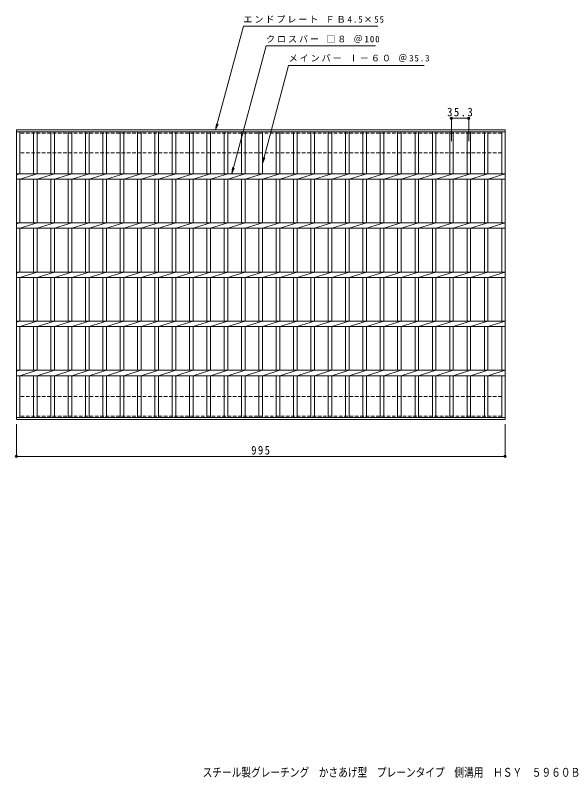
# Model space of a CAD drawing. Units: millimetres, scale not verified. Extents: x -894 to 1011, y -814 to 738.
# Drawn here: x -894 to 233, y -814 to 738 of the extents above; entities that cross this region are included whole.
import ezdxf
from ezdxf.enums import TextEntityAlignment as Align

# ---------------------------------------------------------------- set-up
doc = ezdxf.new("R2010")
doc.units = ezdxf.units.MM
doc.header["$LTSCALE"] = 6
doc.header["$PDMODE"] = 32
doc.header["$PDSIZE"] = 4.8
doc.linetypes.add('DASHED1', pattern=[1.8, 1.2, -0.6])
for name, color, linetype, lineweight in [('B-1_ピット', 2, 'Continuous', 9), ('B-2_蓋', 3, 'Continuous', 9), ('B-4_寸法', 7, 'Continuous', 9), ('F-4_F-4ﾚｲﾔ', 2, 'Continuous', 9)]:
    doc.layers.add(name, color=color, linetype=linetype, lineweight=lineweight)
doc.styles.add('ＭＳ ゴシック', font='')
doc.styles.get('ＭＳ ゴシック').set_extended_font_data('MS Gothic')

msp = doc.modelspace()

# ---------------------------------------------------------------- linework, layer by layer
at = {"layer": 'B-1_ピット', "linetype": 'DASHED1'}
for p, q in [((-884.893, 497.685), (-884.893, 457.685)), ((96.107, 497.685), (-884.893, 497.685)), ((-884.893, -78.315), (-884.893, -38.315)), ((96.107, -78.315), (-884.893, -78.315))]:
    msp.add_line(p, q, dxfattribs=at)
for points in [[(96.107, 497.685), (96.107, 457.685), (-884.893, 457.685)], [(96.107, -78.315), (96.107, -38.315), (-884.893, -38.315)]]:
    msp.add_lwpolyline(points, dxfattribs=at)
at = {"layer": 'B-2_蓋'}
for p, q in [((-891.893, 504.685), (103.107, 504.685)), ((-891.893, -85.315), (-891.893, 504.685)), ((-891.893, 500.185), (103.107, 500.185)), ((-884.893, 415.185), (-884.893, 500.185)), ((-856.993, 500.185), (-856.993, 415.185)), ((-849.993, 500.185), (-849.993, 415.185)), ((-821.693, 500.185), (-821.693, 415.185)), ((-814.693, 500.185), (-814.693, 415.185)), ((-786.393, 500.185), (-786.393, 415.185)), ((-779.393, 500.185), (-779.393, 415.185)), ((-751.093, 500.185), (-751.093, 415.185)), ((-744.093, 500.185), (-744.093, 415.185)), ((-715.793, 500.185), (-715.793, 415.185)), ((-708.793, 500.185), (-708.793, 415.185)), ((-680.493, 500.185), (-680.493, 415.185)), ((-673.493, 500.185), (-673.493, 415.185)), ((-645.193, 500.185), (-645.193, 415.185)), ((-638.193, 500.185), (-638.193, 415.185)), ((-609.893, 500.185), (-609.893, 415.185)), ((-602.893, 500.185), (-602.893, 415.185)), ((-574.593, 500.185), (-574.593, 415.185)), ((-567.593, 500.185), (-567.593, 415.185)), ((-539.293, 500.185), (-539.293, 415.185)), ((-532.293, 500.185), (-532.293, 415.185)), ((-503.993, 500.185), (-503.993, 415.185)), ((-496.993, 500.185), (-496.993, 415.185)), ((-468.693, 500.185), (-468.693, 415.185)), ((-461.693, 500.185), (-461.693, 415.185)), ((-433.393, 500.185), (-433.393, 415.185)), ((-426.393, 500.185), (-426.393, 415.185)), ((-398.093, 500.185), (-398.093, 415.185)), ((-391.093, 500.185), (-391.093, 415.185)), ((-362.793, 500.185), (-362.793, 415.185)), ((-355.793, 500.185), (-355.793, 415.185)), ((-327.493, 500.185), (-327.493, 415.185)), ((-320.493, 500.185), (-320.493, 415.185)), ((-292.193, 500.185), (-292.193, 415.185)), ((-285.193, 500.185), (-285.193, 415.185)), ((-256.893, 500.185), (-256.893, 415.185)), ((-249.893, 500.185), (-249.893, 415.185)), ((-221.593, 500.185), (-221.593, 415.185)), ((-214.593, 500.185), (-214.593, 415.185)), ((-186.293, 500.185), (-186.293, 415.185)), ((-179.293, 500.185), (-179.293, 415.185)), ((-150.993, 500.185), (-150.993, 415.185)), ((-143.993, 500.185), (-143.993, 415.185)), ((-115.693, 500.185), (-115.693, 415.185)), ((-108.693, 500.185), (-108.693, 415.185)), ((-80.393, 500.185), (-80.393, 415.185)), ((-73.393, 500.185), (-73.393, 415.185)), ((-45.093, 500.185), (-45.093, 415.185)), ((-38.093, 500.185), (-38.093, 415.185)), ((-9.793, 500.185), (-9.793, 415.185)), ((-2.793, 500.185), (-2.793, 415.185)), ((25.507, 500.185), (25.507, 415.185)), ((32.507, 500.185), (32.507, 415.185)), ((60.807, 500.185), (60.807, 415.185)), ((67.807, 500.185), (67.807, 415.185)), ((96.107, 500.185), (96.107, 415.185)), ((103.107, 504.685), (103.107, -85.315)), ((-891.893, 413.105), (-885.293, 415.185)), ((-891.893, 415.185), (103.107, 415.185)), ((-891.893, 404.185), (103.107, 404.185)), ((-884.893, 404.186), (-849.993, 415.185)), ((-884.893, 315.185), (-884.893, 404.185)), ((-856.993, 404.185), (-856.993, 315.185)), ((-849.993, 404.185), (-849.993, 315.185)), ((-849.593, 404.186), (-814.693, 415.185)), ((-821.693, 404.185), (-821.693, 315.185)), ((-814.693, 404.185), (-814.693, 315.185)), ((-814.293, 404.186), (-779.393, 415.185)), ((-786.393, 404.185), (-786.393, 315.185)), ((-779.393, 404.185), (-779.393, 315.185)), ((-778.993, 404.186), (-744.093, 415.185)), ((-751.093, 404.185), (-751.093, 315.185)), ((-744.093, 404.185), (-744.093, 315.185)), ((-743.693, 404.186), (-708.793, 415.185)), ((-715.793, 404.185), (-715.793, 315.185)), ((-708.793, 404.185), (-708.793, 315.185)), ((-708.393, 404.186), (-673.493, 415.185)), ((-680.493, 404.185), (-680.493, 315.185)), ((-673.493, 404.185), (-673.493, 315.185)), ((-673.093, 404.186), (-638.193, 415.185)), ((-645.193, 404.185), (-645.193, 315.185)), ((-638.193, 404.185), (-638.193, 315.185)), ((-637.793, 404.186), (-602.893, 415.185)), ((-609.893, 404.185), (-609.893, 315.185)), ((-602.893, 404.185), (-602.893, 315.185)), ((-602.493, 404.186), (-567.593, 415.185)), ((-574.593, 404.185), (-574.593, 315.185)), ((-567.593, 404.185), (-567.593, 315.185)), ((-567.193, 404.186), (-532.293, 415.185)), ((-539.293, 404.185), (-539.293, 315.185)), ((-532.293, 404.185), (-532.293, 315.185)), ((-531.893, 404.186), (-496.993, 415.185)), ((-503.993, 404.185), (-503.993, 315.185)), ((-496.993, 404.185), (-496.993, 315.185)), ((-496.593, 404.186), (-461.693, 415.185)), ((-468.693, 404.185), (-468.693, 315.185)), ((-461.693, 404.185), (-461.693, 315.185)), ((-461.293, 404.186), (-426.393, 415.185)), ((-433.393, 404.185), (-433.393, 315.185)), ((-426.393, 404.185), (-426.393, 315.185)), ((-425.993, 404.186), (-391.093, 415.185)), ((-398.093, 404.185), (-398.093, 315.185)), ((-391.093, 404.185), (-391.093, 315.185)), ((-390.693, 404.186), (-355.793, 415.185)), ((-362.793, 404.185), (-362.793, 315.185)), ((-355.793, 404.185), (-355.793, 315.185)), ((-355.393, 404.186), (-320.493, 415.185)), ((-327.493, 404.185), (-327.493, 315.185)), ((-320.493, 404.185), (-320.493, 315.185)), ((-320.093, 404.186), (-285.193, 415.185)), ((-292.193, 404.185), (-292.193, 315.185)), ((-285.193, 404.185), (-285.193, 315.185)), ((-284.793, 404.186), (-249.893, 415.185)), ((-256.893, 404.185), (-256.893, 315.185)), ((-249.893, 404.185), (-249.893, 315.185)), ((-249.493, 404.186), (-214.593, 415.185)), ((-221.593, 404.185), (-221.593, 315.185)), ((-214.593, 404.185), (-214.593, 315.185)), ((-214.193, 404.186), (-179.293, 415.185)), ((-186.293, 404.185), (-186.293, 315.185)), ((-179.293, 404.185), (-179.293, 315.185)), ((-178.893, 404.186), (-143.993, 415.185)), ((-150.993, 404.185), (-150.993, 315.185)), ((-143.993, 404.185), (-143.993, 315.185)), ((-143.593, 404.186), (-108.693, 415.185)), ((-115.693, 404.185), (-115.693, 315.185)), ((-108.693, 404.185), (-108.693, 315.185)), ((-108.293, 404.186), (-73.393, 415.185)), ((-80.393, 404.185), (-80.393, 315.185)), ((-73.393, 404.185), (-73.393, 315.185)), ((-72.993, 404.186), (-38.093, 415.185)), ((-45.093, 404.185), (-45.093, 315.185)), ((-38.093, 404.185), (-38.093, 315.185)), ((-37.693, 404.186), (-2.793, 415.185)), ((-9.793, 404.185), (-9.793, 315.185)), ((-2.793, 404.185), (-2.793, 315.185)), ((-2.393, 404.186), (32.507, 415.185)), ((25.507, 404.185), (25.507, 315.185)), ((32.507, 404.185), (32.507, 315.185)), ((32.907, 404.186), (67.807, 415.185)), ((60.807, 404.185), (60.807, 315.185)), ((67.807, 404.185), (67.807, 315.185)), ((68.207, 404.186), (103.107, 415.185)), ((96.107, 404.185), (96.107, 315.185)), ((-891.893, 315.185), (103.107, 315.185)), ((-891.893, 313.105), (-885.293, 315.185)), ((-884.893, 304.186), (-849.993, 315.185)), ((-849.593, 304.186), (-814.693, 315.185)), ((-814.293, 304.186), (-779.393, 315.185)), ((-778.993, 304.186), (-744.093, 315.185)), ((-743.693, 304.186), (-708.793, 315.185)), ((-708.393, 304.186), (-673.493, 315.185)), ((-673.093, 304.186), (-638.193, 315.185)), ((-637.793, 304.186), (-602.893, 315.185)), ((-602.493, 304.186), (-567.593, 315.185)), ((-567.193, 304.186), (-532.293, 315.185)), ((-531.893, 304.186), (-496.993, 315.185)), ((-496.593, 304.186), (-461.693, 315.185)), ((-461.293, 304.186), (-426.393, 315.185)), ((-425.993, 304.186), (-391.093, 315.185)), ((-390.693, 304.186), (-355.793, 315.185)), ((-355.393, 304.186), (-320.493, 315.185)), ((-320.093, 304.186), (-285.193, 315.185)), ((-284.793, 304.186), (-249.893, 315.185)), ((-249.493, 304.186), (-214.593, 315.185)), ((-214.193, 304.186), (-179.293, 315.185)), ((-178.893, 304.186), (-143.993, 315.185)), ((-143.593, 304.186), (-108.693, 315.185)), ((-108.293, 304.186), (-73.393, 315.185)), ((-72.993, 304.186), (-38.093, 315.185)), ((-37.693, 304.186), (-2.793, 315.185)), ((-2.393, 304.186), (32.507, 315.185)), ((32.907, 304.186), (67.807, 315.185)), ((68.207, 304.186), (103.107, 315.185)), ((-891.893, 304.185), (103.107, 304.185)), ((-884.893, 215.185), (-884.893, 304.185)), ((-856.993, 304.185), (-856.993, 215.185)), ((-849.993, 304.185), (-849.993, 215.185)), ((-821.693, 304.185), (-821.693, 215.185)), ((-814.693, 304.185), (-814.693, 215.185)), ((-786.393, 304.185), (-786.393, 215.185)), ((-779.393, 304.185), (-779.393, 215.185)), ((-751.093, 304.185), (-751.093, 215.185)), ((-744.093, 304.185), (-744.093, 215.185)), ((-715.793, 304.185), (-715.793, 215.185)), ((-708.793, 304.185), (-708.793, 215.185)), ((-680.493, 304.185), (-680.493, 215.185)), ((-673.493, 304.185), (-673.493, 215.185)), ((-645.193, 304.185), (-645.193, 215.185)), ((-638.193, 304.185), (-638.193, 215.185)), ((-609.893, 304.185), (-609.893, 215.185)), ((-602.893, 304.185), (-602.893, 215.185)), ((-574.593, 304.185), (-574.593, 215.185)), ((-567.593, 304.185), (-567.593, 215.185)), ((-539.293, 304.185), (-539.293, 215.185)), ((-532.293, 304.185), (-532.293, 215.185)), ((-503.993, 304.185), (-503.993, 215.185)), ((-496.993, 304.185), (-496.993, 215.185)), ((-468.693, 304.185), (-468.693, 215.185)), ((-461.693, 304.185), (-461.693, 215.185)), ((-433.393, 304.185), (-433.393, 215.185)), ((-426.393, 304.185), (-426.393, 215.185)), ((-398.093, 304.185), (-398.093, 215.185)), ((-391.093, 304.185), (-391.093, 215.185)), ((-362.793, 304.185), (-362.793, 215.185)), ((-355.793, 304.185), (-355.793, 215.185)), ((-327.493, 304.185), (-327.493, 215.185)), ((-320.493, 304.185), (-320.493, 215.185)), ((-292.193, 304.185), (-292.193, 215.185)), ((-285.193, 304.185), (-285.193, 215.185)), ((-256.893, 304.185), (-256.893, 215.185)), ((-249.893, 304.185), (-249.893, 215.185)), ((-221.593, 304.185), (-221.593, 215.185)), ((-214.593, 304.185), (-214.593, 215.185)), ((-186.293, 304.185), (-186.293, 215.185)), ((-179.293, 304.185), (-179.293, 215.185)), ((-150.993, 304.185), (-150.993, 215.185)), ((-143.993, 304.185), (-143.993, 215.185)), ((-115.693, 304.185), (-115.693, 215.185)), ((-108.693, 304.185), (-108.693, 215.185)), ((-80.393, 304.185), (-80.393, 215.185)), ((-73.393, 304.185), (-73.393, 215.185)), ((-45.093, 304.185), (-45.093, 215.185)), ((-38.093, 304.185), (-38.093, 215.185)), ((-9.793, 304.185), (-9.793, 215.185)), ((-2.793, 304.185), (-2.793, 215.185)), ((25.507, 304.185), (25.507, 215.185)), ((32.507, 304.185), (32.507, 215.185)), ((60.807, 304.185), (60.807, 215.185)), ((67.807, 304.185), (67.807, 215.185)), ((96.107, 304.185), (96.107, 215.185)), ((-891.893, 215.185), (103.107, 215.185)), ((-891.893, 213.105), (-885.293, 215.185)), ((-891.893, 204.185), (103.107, 204.185)), ((-884.893, 204.185), (-849.993, 215.185)), ((-884.893, 115.185), (-884.893, 204.185)), ((-856.993, 204.185), (-856.993, 115.185)), ((-849.993, 204.185), (-849.993, 115.185)), ((-849.593, 204.185), (-814.693, 215.185)), ((-821.693, 204.185), (-821.693, 115.185)), ((-814.693, 204.185), (-814.693, 115.185)), ((-814.293, 204.185), (-779.393, 215.185)), ((-786.393, 204.185), (-786.393, 115.185)), ((-779.393, 204.185), (-779.393, 115.185)), ((-778.993, 204.185), (-744.093, 215.185)), ((-751.093, 204.185), (-751.093, 115.185)), ((-744.093, 204.185), (-744.093, 115.185)), ((-743.693, 204.185), (-708.793, 215.185)), ((-715.793, 204.185), (-715.793, 115.185)), ((-708.793, 204.185), (-708.793, 115.185)), ((-708.393, 204.185), (-673.493, 215.185)), ((-680.493, 204.185), (-680.493, 115.185)), ((-673.493, 204.185), (-673.493, 115.185)), ((-673.093, 204.185), (-638.193, 215.185)), ((-645.193, 204.185), (-645.193, 115.185)), ((-638.193, 204.185), (-638.193, 115.185)), ((-637.793, 204.185), (-602.893, 215.185)), ((-609.893, 204.185), (-609.893, 115.185)), ((-602.893, 204.185), (-602.893, 115.185)), ((-602.493, 204.185), (-567.593, 215.185)), ((-574.593, 204.185), (-574.593, 115.185)), ((-567.593, 204.185), (-567.593, 115.185)), ((-567.193, 204.185), (-532.293, 215.185)), ((-539.293, 204.185), (-539.293, 115.185)), ((-532.293, 204.185), (-532.293, 115.185)), ((-531.893, 204.185), (-496.993, 215.185)), ((-503.993, 204.185), (-503.993, 115.185)), ((-496.993, 204.185), (-496.993, 115.185)), ((-496.593, 204.185), (-461.693, 215.185)), ((-468.693, 204.185), (-468.693, 115.185)), ((-461.693, 204.185), (-461.693, 115.185)), ((-461.293, 204.185), (-426.393, 215.185)), ((-433.393, 204.185), (-433.393, 115.185)), ((-426.393, 204.185), (-426.393, 115.185)), ((-425.993, 204.185), (-391.093, 215.185)), ((-398.093, 204.185), (-398.093, 115.185)), ((-391.093, 204.185), (-391.093, 115.185)), ((-390.693, 204.185), (-355.793, 215.185)), ((-362.793, 204.185), (-362.793, 115.185)), ((-355.793, 204.185), (-355.793, 115.185)), ((-355.393, 204.185), (-320.493, 215.185)), ((-327.493, 204.185), (-327.493, 115.185)), ((-320.493, 204.185), (-320.493, 115.185)), ((-320.093, 204.185), (-285.193, 215.185)), ((-292.193, 204.185), (-292.193, 115.185)), ((-285.193, 204.185), (-285.193, 115.185)), ((-284.793, 204.185), (-249.893, 215.185)), ((-256.893, 204.185), (-256.893, 115.185)), ((-249.893, 204.185), (-249.893, 115.185)), ((-249.493, 204.185), (-214.593, 215.185)), ((-221.593, 204.185), (-221.593, 115.185)), ((-214.593, 204.185), (-214.593, 115.185)), ((-214.193, 204.185), (-179.293, 215.185)), ((-186.293, 204.185), (-186.293, 115.185)), ((-179.293, 204.185), (-179.293, 115.185)), ((-178.893, 204.185), (-143.993, 215.185)), ((-150.993, 204.185), (-150.993, 115.185)), ((-143.993, 204.185), (-143.993, 115.185)), ((-143.593, 204.185), (-108.693, 215.185)), ((-115.693, 204.185), (-115.693, 115.185)), ((-108.693, 204.185), (-108.693, 115.185)), ((-108.293, 204.185), (-73.393, 215.185)), ((-80.393, 204.185), (-80.393, 115.185)), ((-73.393, 204.185), (-73.393, 115.185)), ((-72.993, 204.185), (-38.093, 215.185)), ((-45.093, 204.185), (-45.093, 115.185)), ((-38.093, 204.185), (-38.093, 115.185)), ((-37.693, 204.185), (-2.793, 215.185)), ((-9.793, 204.185), (-9.793, 115.185)), ((-2.793, 204.185), (-2.793, 115.185)), ((-2.393, 204.185), (32.507, 215.185)), ((25.507, 204.185), (25.507, 115.185)), ((32.507, 204.185), (32.507, 115.185)), ((32.907, 204.185), (67.807, 215.185)), ((60.807, 204.185), (60.807, 115.185)), ((67.807, 204.185), (67.807, 115.185)), ((68.207, 204.185), (103.107, 215.185)), ((96.107, 204.185), (96.107, 115.185)), ((-891.893, 115.185), (103.107, 115.185)), ((-891.893, 113.105), (-885.293, 115.185)), ((-884.893, 104.185), (-849.993, 115.185)), ((-849.593, 104.185), (-814.693, 115.185)), ((-814.293, 104.185), (-779.393, 115.185)), ((-778.993, 104.185), (-744.093, 115.185)), ((-743.693, 104.185), (-708.793, 115.185)), ((-708.393, 104.185), (-673.493, 115.185)), ((-673.093, 104.185), (-638.193, 115.185)), ((-637.793, 104.185), (-602.893, 115.185)), ((-602.493, 104.185), (-567.593, 115.185)), ((-567.193, 104.185), (-532.293, 115.185)), ((-531.893, 104.185), (-496.993, 115.185)), ((-496.593, 104.185), (-461.693, 115.185)), ((-461.293, 104.185), (-426.393, 115.185)), ((-425.993, 104.185), (-391.093, 115.185)), ((-390.693, 104.185), (-355.793, 115.185)), ((-355.393, 104.185), (-320.493, 115.185)), ((-320.093, 104.185), (-285.193, 115.185)), ((-284.793, 104.185), (-249.893, 115.185)), ((-249.493, 104.185), (-214.593, 115.185)), ((-214.193, 104.185), (-179.293, 115.185)), ((-178.893, 104.185), (-143.993, 115.185)), ((-143.593, 104.185), (-108.693, 115.185)), ((-108.293, 104.185), (-73.393, 115.185)), ((-72.993, 104.185), (-38.093, 115.185)), ((-37.693, 104.185), (-2.793, 115.185)), ((-2.393, 104.185), (32.507, 115.185)), ((32.907, 104.185), (67.807, 115.185)), ((68.207, 104.185), (103.107, 115.185)), ((-891.893, 104.185), (103.107, 104.185)), ((-884.893, 15.185), (-884.893, 104.185)), ((-856.993, 104.185), (-856.993, 15.185)), ((-849.993, 104.185), (-849.993, 15.185)), ((-821.693, 104.185), (-821.693, 15.185)), ((-814.693, 104.185), (-814.693, 15.185)), ((-786.393, 104.185), (-786.393, 15.185)), ((-779.393, 104.185), (-779.393, 15.185)), ((-751.093, 104.185), (-751.093, 15.185)), ((-744.093, 104.185), (-744.093, 15.185)), ((-715.793, 104.185), (-715.793, 15.185)), ((-708.793, 104.185), (-708.793, 15.185)), ((-680.493, 104.185), (-680.493, 15.185)), ((-673.493, 104.185), (-673.493, 15.185)), ((-645.193, 104.185), (-645.193, 15.185)), ((-638.193, 104.185), (-638.193, 15.185)), ((-609.893, 104.185), (-609.893, 15.185)), ((-602.893, 104.185), (-602.893, 15.185)), ((-574.593, 104.185), (-574.593, 15.185)), ((-567.593, 104.185), (-567.593, 15.185)), ((-539.293, 104.185), (-539.293, 15.185)), ((-532.293, 104.185), (-532.293, 15.185)), ((-503.993, 104.185), (-503.993, 15.185)), ((-496.993, 104.185), (-496.993, 15.185)), ((-468.693, 104.185), (-468.693, 15.185)), ((-461.693, 104.185), (-461.693, 15.185)), ((-433.393, 104.185), (-433.393, 15.185)), ((-426.393, 104.185), (-426.393, 15.185)), ((-398.093, 104.185), (-398.093, 15.185)), ((-391.093, 104.185), (-391.093, 15.185)), ((-362.793, 104.185), (-362.793, 15.185)), ((-355.793, 104.185), (-355.793, 15.185)), ((-327.493, 104.185), (-327.493, 15.185)), ((-320.493, 104.185), (-320.493, 15.185)), ((-292.193, 104.185), (-292.193, 15.185)), ((-285.193, 104.185), (-285.193, 15.185)), ((-256.893, 104.185), (-256.893, 15.185)), ((-249.893, 104.185), (-249.893, 15.185)), ((-221.593, 104.185), (-221.593, 15.185)), ((-214.593, 104.185), (-214.593, 15.185)), ((-186.293, 104.185), (-186.293, 15.185)), ((-179.293, 104.185), (-179.293, 15.185)), ((-150.993, 104.185), (-150.993, 15.185)), ((-143.993, 104.185), (-143.993, 15.185)), ((-115.693, 104.185), (-115.693, 15.185)), ((-108.693, 104.185), (-108.693, 15.185)), ((-80.393, 104.185), (-80.393, 15.185)), ((-73.393, 104.185), (-73.393, 15.185)), ((-45.093, 104.185), (-45.093, 15.185)), ((-38.093, 104.185), (-38.093, 15.185)), ((-9.793, 104.185), (-9.793, 15.185)), ((-2.793, 104.185), (-2.793, 15.185)), ((25.507, 104.185), (25.507, 15.185)), ((32.507, 104.185), (32.507, 15.185)), ((60.807, 104.185), (60.807, 15.185)), ((67.807, 104.185), (67.807, 15.185)), ((96.107, 104.185), (96.107, 15.185)), ((-891.893, 15.185), (103.107, 15.185)), ((-891.893, 13.105), (-885.293, 15.185)), ((-891.893, 4.185), (103.107, 4.185)), ((-884.893, 4.185), (-849.993, 15.185)), ((-884.893, -80.815), (-884.893, 4.185)), ((-856.993, 4.185), (-856.993, -80.815)), ((-849.993, 4.185), (-849.993, -80.815)), ((-849.593, 4.185), (-814.693, 15.185)), ((-821.693, 4.185), (-821.693, -80.815)), ((-814.693, 4.185), (-814.693, -80.815)), ((-814.293, 4.185), (-779.393, 15.185)), ((-786.393, 4.185), (-786.393, -80.815)), ((-779.393, 4.185), (-779.393, -80.815)), ((-778.993, 4.185), (-744.093, 15.185)), ((-751.093, 4.185), (-751.093, -80.815)), ((-744.093, 4.185), (-744.093, -80.815)), ((-743.693, 4.185), (-708.793, 15.185)), ((-715.793, 4.185), (-715.793, -80.815)), ((-708.793, 4.185), (-708.793, -80.815)), ((-708.393, 4.185), (-673.493, 15.185)), ((-680.493, 4.185), (-680.493, -80.815)), ((-673.493, 4.185), (-673.493, -80.815)), ((-673.093, 4.185), (-638.193, 15.185)), ((-645.193, 4.185), (-645.193, -80.815)), ((-638.193, 4.185), (-638.193, -80.815)), ((-637.793, 4.185), (-602.893, 15.185)), ((-609.893, 4.185), (-609.893, -80.815)), ((-602.893, 4.185), (-602.893, -80.815)), ((-602.493, 4.185), (-567.593, 15.185)), ((-574.593, 4.185), (-574.593, -80.815)), ((-567.593, 4.185), (-567.593, -80.815)), ((-567.193, 4.185), (-532.293, 15.185)), ((-539.293, 4.185), (-539.293, -80.815)), ((-532.293, 4.185), (-532.293, -80.815)), ((-531.893, 4.185), (-496.993, 15.185)), ((-503.993, 4.185), (-503.993, -80.815)), ((-496.993, 4.185), (-496.993, -80.815)), ((-496.593, 4.185), (-461.693, 15.185)), ((-468.693, 4.185), (-468.693, -80.815)), ((-461.693, 4.185), (-461.693, -80.815)), ((-461.293, 4.185), (-426.393, 15.185)), ((-433.393, 4.185), (-433.393, -80.815)), ((-426.393, 4.185), (-426.393, -80.815)), ((-425.993, 4.185), (-391.093, 15.185)), ((-398.093, 4.185), (-398.093, -80.815)), ((-391.093, 4.185), (-391.093, -80.815)), ((-390.693, 4.185), (-355.793, 15.185)), ((-362.793, 4.185), (-362.793, -80.815)), ((-355.793, 4.185), (-355.793, -80.815)), ((-355.393, 4.185), (-320.493, 15.185)), ((-327.493, 4.185), (-327.493, -80.815)), ((-320.493, 4.185), (-320.493, -80.815)), ((-320.093, 4.185), (-285.193, 15.185)), ((-292.193, 4.185), (-292.193, -80.815)), ((-285.193, 4.185), (-285.193, -80.815)), ((-284.793, 4.185), (-249.893, 15.185)), ((-256.893, 4.185), (-256.893, -80.815)), ((-249.893, 4.185), (-249.893, -80.815)), ((-249.493, 4.185), (-214.593, 15.185)), ((-221.593, 4.185), (-221.593, -80.815)), ((-214.593, 4.185), (-214.593, -80.815)), ((-214.193, 4.185), (-179.293, 15.185)), ((-186.293, 4.185), (-186.293, -80.815)), ((-179.293, 4.185), (-179.293, -80.815)), ((-178.893, 4.185), (-143.993, 15.185)), ((-150.993, 4.185), (-150.993, -80.815)), ((-143.993, 4.185), (-143.993, -80.815)), ((-143.593, 4.185), (-108.693, 15.185)), ((-115.693, 4.185), (-115.693, -80.815)), ((-108.693, 4.185), (-108.693, -80.815)), ((-108.293, 4.185), (-73.393, 15.185)), ((-80.393, 4.185), (-80.393, -80.815)), ((-73.393, 4.185), (-73.393, -80.815)), ((-72.993, 4.185), (-38.093, 15.185)), ((-45.093, 4.185), (-45.093, -80.815)), ((-38.093, 4.185), (-38.093, -80.815)), ((-37.693, 4.185), (-2.793, 15.185)), ((-9.793, 4.185), (-9.793, -80.815)), ((-2.793, 4.185), (-2.793, -80.815)), ((-2.393, 4.185), (32.507, 15.185)), ((25.507, 4.185), (25.507, -80.815)), ((32.507, 4.185), (32.507, -80.815)), ((32.907, 4.185), (67.807, 15.185)), ((60.807, 4.185), (60.807, -80.815)), ((67.807, 4.185), (67.807, -80.815)), ((68.207, 4.185), (103.107, 15.185)), ((96.107, 4.185), (96.107, -80.815)), ((103.107, -80.815), (-891.893, -80.815)), ((103.107, -85.315), (-891.893, -85.315))]:
    msp.add_line(p, q, dxfattribs=at)
at = {"layer": 'B-4_寸法'}
for p, q in [((-486.249, 504.685), (-429.818, 715.285)), ((-429.818, 715.285), (-155.749, 715.285)), ((-453.423, 415.185), (-383.729, 675.285)), ((-383.729, 675.285), (-160.726, 675.285)), ((-391.093, 435.796), (-337.64, 635.285)), ((-337.64, 635.285), (-61.441, 635.285)), ((-6.293, 481.502), (-6.293, 529.941)), ((-6.293, 528.141), (29.007, 528.141)), ((29.007, 481.502), (29.007, 529.941)), ((-486.249, 504.685), (-484.617, 517.078)), ((-486.249, 504.685), (-481.465, 516.233)), ((-391.093, 435.796), (-389.461, 448.189)), ((-391.093, 435.796), (-386.309, 447.344)), ((-453.423, 415.185), (-451.791, 427.578)), ((-453.423, 415.185), (-448.639, 426.733)), ((-891.893, -94.315), (-891.893, -161.963)), ((103.107, -94.315), (103.107, -161.963)), ((-891.893, -160.163), (103.107, -160.163))]:
    msp.add_line(p, q, dxfattribs=at)
for p in [(-6.293, 528.141), (29.007, 528.141), (-891.893, -160.163), (103.107, -160.163)]:
    msp.add_point(p, dxfattribs=at)

# ---------------------------------------------------------------- texts
at = {"layer": 'B-4_寸法', "char_height": 13.2, "attachment_point": 7, "style": 'ＭＳ ゴシック'}
for s, insert in [('\\T1.21;エンドプレート\\~ＦＢ4.5×55', (-429.818, 721.998)), ('\\T1.21;クロスバー\\~□８\\~＠100', (-383.729, 681.274)), ('\\T1.21;メインバー\\~Ⅰ－６０\\~＠35.3', (-337.64, 642.52))]:
    msp.add_mtext(s, dxfattribs=dict(at, insert=insert))
at = {"layer": 'B-4_寸法', "color": 2, "char_height": 17.6, "attachment_point": 7, "style": 'ＭＳ ゴシック'}
for s, insert in [('\\T1.28;\\W0.9;35.3', (-14.893, 531.741)), ('\\T1.27;\\W0.9;995', (-413.893, -156.563))]:
    msp.add_mtext(s, dxfattribs=dict(at, insert=insert))
at = {"layer": 'F-4_F-4ﾚｲﾔ', "style": 'ＭＳ ゴシック', "width": 0.8}
msp.add_text('スチール製グレーチング\u3000かさあげ型\u3000プレーンタイプ\u3000側溝用\u3000ＨＳＹ\u3000５９６０Ｂ', height=17.6, dxfattribs=at).set_placement((-512.796, -817.322), align=Align.BOTTOM_LEFT)

doc.saveas('drawing.dxf')
